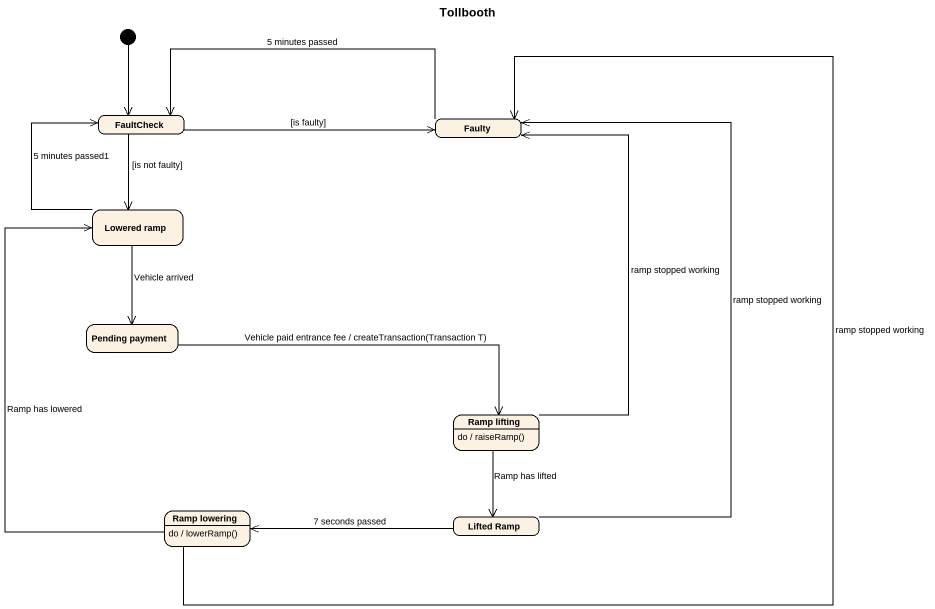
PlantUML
@startuml
title Tollbooth
hide empty description
state FaultCheck
state Faulty
state "Lowered ramp" as Lowered_ramp
state "Pending payment" as Pending_payment
state "Ramp lifting" as Ramp_lifting
Ramp_lifting : do / raiseRamp()
state "Ramp lowering" as Ramp_lowering
Ramp_lowering : do / lowerRamp()
state "Lifted Ramp" as Lifted_Ramp
[*] --> FaultCheck
FaultCheck -right-> Faulty : [is faulty]
FaultCheck --> Lowered_ramp : [is not faulty]
Faulty -left-> FaultCheck : 5 minutes passed
Lowered_ramp -up-> FaultCheck : 5 minutes passed1
Lowered_ramp --> Pending_payment : Vehicle arrived
Pending_payment -right-> Ramp_lifting : Vehicle paid entrance fee / createTransaction(Transaction T)
Ramp_lifting -up-> Faulty : ramp stopped working
Ramp_lifting --> Lifted_Ramp : Ramp has lifted
Ramp_lowering -up-> Faulty : ramp stopped working
Ramp_lowering -up-> Lowered_ramp : Ramp has lowered
Lifted_Ramp -up-> Faulty : ramp stopped working
Lifted_Ramp -left-> Ramp_lowering : 7 seconds passed
@enduml
